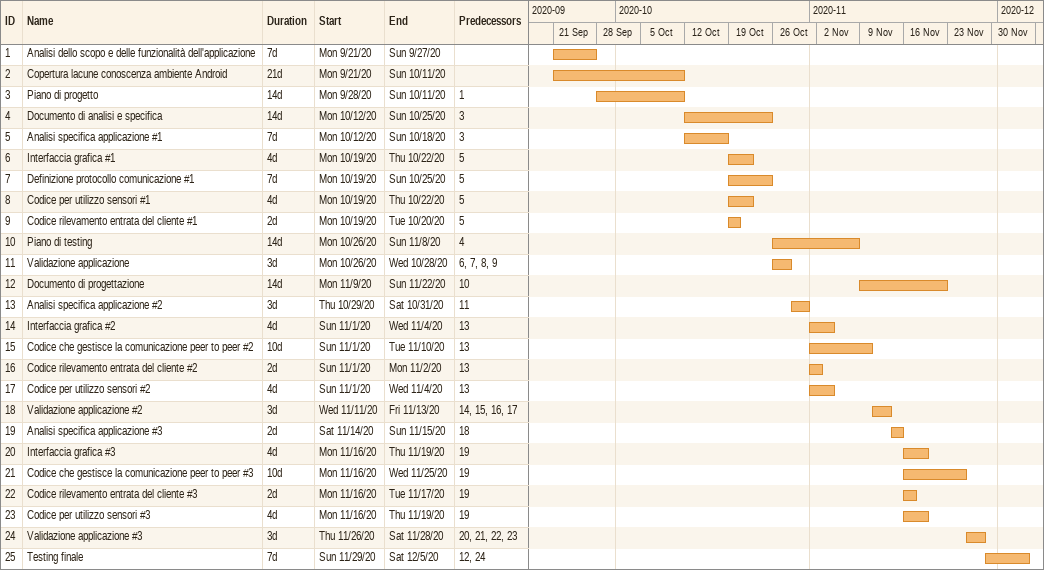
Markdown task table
| ID | Task | Duration | Start | Finish | Predecessors |
|---|---|---|---|---|---|
| 1 | Analisi dello scopo e delle funzionalità dell'applicazione | 7d | 2020-09-21 | 2020-09-27 |  |
| 2 | Copertura lacune conoscenza ambiente Android | 21d | 2020-09-21 | 2020-10-11 |  |
| 3 | Piano di progetto | 14d | 2020-09-28 | 2020-10-11 | 1 |
| 4 | Documento di analisi e specifica | 14d | 2020-10-12 | 2020-10-25 | 3 |
| 5 | Analisi specifica applicazione #1 | 7d | 2020-10-12 | 2020-10-18 | 3 |
| 6 | Interfaccia grafica #1 | 4d | 2020-10-19 | 2020-10-22 | 5 |
| 7 | Definizione protocollo comunicazione #1 | 7d | 2020-10-19 | 2020-10-25 | 5 |
| 8 | Codice per utilizzo sensori #1 | 4d | 2020-10-19 | 2020-10-22 | 5 |
| 9 | Codice rilevamento entrata del cliente #1 | 2d | 2020-10-19 | 2020-10-20 | 5 |
| 10 | Piano di testing | 14d | 2020-10-26 | 2020-11-08 | 4 |
| 11 | Validazione applicazione | 3d | 2020-10-26 | 2020-10-28 | 6, 7, 8, 9 |
| 12 | Documento di progettazione | 14d | 2020-11-09 | 2020-11-22 | 10 |
| 13 | Analisi specifica applicazione #2 | 3d | 2020-10-29 | 2020-10-31 | 11 |
| 14 | Interfaccia grafica #2 | 4d | 2020-11-01 | 2020-11-04 | 13 |
| 15 | Codice che gestisce la comunicazione peer to peer #2 | 10d | 2020-11-01 | 2020-11-10 | 13 |
| 16 | Codice rilevamento entrata del cliente #2 | 2d | 2020-11-01 | 2020-11-02 | 13 |
| 17 | Codice per utilizzo sensori #2 | 4d | 2020-11-01 | 2020-11-04 | 13 |
| 18 | Validazione applicazione #2 | 3d | 2020-11-11 | 2020-11-13 | 14, 15, 16, 17 |
| 19 | Analisi specifica applicazione #3 | 2d | 2020-11-14 | 2020-11-15 | 18 |
| 20 | Interfaccia grafica #3 | 4d | 2020-11-16 | 2020-11-19 | 19 |
| 21 | Codice che gestisce la comunicazione peer to peer #3 | 10d | 2020-11-16 | 2020-11-25 | 19 |
| 22 | Codice rilevamento entrata del cliente #3 | 2d | 2020-11-16 | 2020-11-17 | 19 |
| 23 | Codice per utilizzo sensori #3 | 4d | 2020-11-16 | 2020-11-19 | 19 |
| 24 | Validazione applicazione #3 | 3d | 2020-11-26 | 2020-11-28 | 20, 21, 22, 23 |
| 25 | Testing finale | 7d | 2020-11-29 | 2020-12-05 | 12, 24 |
